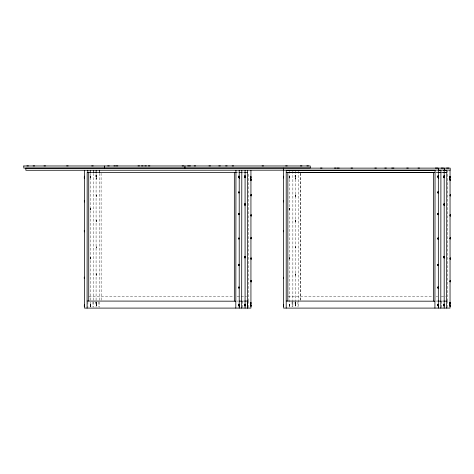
<?xml version="1.0" encoding="UTF-8"?>
<svg xmlns="http://www.w3.org/2000/svg" width="474" height="474" viewBox="0 0 474 474"><rect width="100%" height="100%" fill="white"/><g stroke="black" fill="none" stroke-linecap="round" stroke-linejoin="round"><path stroke-width="0.36" stroke-dasharray="2.37 1.78" d="M90.279 177.714C90.214 174.764 90.202 179.48 90.291 177.353M90.238 209.218L90.202 208.228L90.291 208.916M90.291 209.016L90.202 209.804L90.19 208.258M90.481 176.689C90.463 174.598 90.504 179.083 90.392 176.784M90.238 258.502C90.167 255.776 90.291 260.439 90.256 258.395M90.694 209.188C90.724 206.836 90.641 210.657 90.73 209.348M90.167 305.475L90.202 306.465L90.238 305.475M90.706 258.17C90.587 260.83 90.599 256.138 90.73 257.903M90.469 305.315C90.487 303.01 90.404 306.731 90.504 305.475M90.647 304.889C90.658 308.847 90.688 303.49 90.741 305.552M90.741 305.647L90.664 306.405M95.973 176.061L96.009 175.273L96.009 176.849L96.021 175.303M96.317 178.562L96.281 177.572L96.37 178.36M96.613 176.144C96.595 173.537 96.37 177.466 96.625 175.967M96.5 195.655C96.655 197.948 96.418 193.605 96.625 195.472M96.631 175.777L96.548 176.541M96.631 220.801C96.5 223.047 96.429 218.763 96.625 220.611M96.613 246.836C96.346 246.545 96.53 248.838 96.631 247.203M96.317 305.315L96.281 304.326L96.37 305.013M96.5 274.487L96.542 273.699L96.625 274.304M96.5 302.531L96.542 303.319L96.506 302.139M289.401 177.353L289.312 178.141L289.312 176.565L289.383 176.986M289.359 208.916L289.383 209.378L289.312 208.228L289.383 208.649M289.721 177.317L289.762 176.529L289.845 177.134M289.798 177.116L289.762 178.106L289.774 176.559M289.359 258.2C289.347 260.801 289.318 256.013 289.389 257.974M289.721 208.987L289.762 208.199L289.851 208.987M289.774 208.222L289.75 209.745L289.839 208.619M289.27 305.677C289.336 303.852 289.389 308.189 289.318 304.918M289.774 306.405L289.774 304.889M295.207 176.061C295.178 177.169 295.071 174.088 295.207 175.961M295.349 178.36L295.391 177.572L295.48 178.36M295.462 177.993L295.391 179.148L295.397 177.596M295.687 175.984C295.604 173.312 295.764 178.218 295.687 175.576M295.687 195.863L295.646 194.867L295.735 195.561M295.207 302.815L295.118 303.603L295.172 302.72M295.61 247.203C295.764 244.537 295.675 250.782 295.658 246.439M295.397 305.872C295.569 303.04 295.16 306.328 295.474 305.303M295.735 247.203L295.723 247.564M295.699 274.393L295.646 275.276L295.646 273.699L295.723 274.126M295.687 302.738L295.735 302.347M90.73 176.956C90.498 179.711 90.783 174.734 90.664 178.082M90.741 258.366L90.664 257.506M96.098 176.156L96.021 176.82M96.317 178.153L96.281 179.148L96.269 177.596M96.613 195.294L96.625 195.845M96.548 220.043L96.548 221.559M96.086 303.182C96.074 301.577 96.056 304.966 96.026 302.134M96.631 274.588L96.542 275.276L96.548 273.729M96.37 305.209L96.281 305.902L96.317 304.906M96.631 302.436L96.572 302.139L96.625 302.72M289.525 176.026C289.531 180.393 289.561 174.112 289.626 176.784M289.626 176.885L289.549 177.543M289.851 177.418L289.774 178.082M289.774 209.745L289.851 209.081M289.774 259.029L289.774 257.506M289.614 305.475C289.573 302.768 289.525 306.962 289.626 305.209M295.474 178.455L295.397 179.119M295.735 195.756L295.646 196.443L295.687 195.454M295.717 221.18L295.646 221.589L295.646 220.013L295.705 220.991M295.462 305.475L295.468 304.788M295.616 302.139L295.646 303.319L295.687 302.329M295.735 302.631L295.658 303.295M90.291 209.206L90.238 208.809M90.73 306.014L90.735 305.321M96.595 274.221L96.548 275.252M289.3 208.258L289.312 209.804L289.27 209.016M96.086 176.387L96.086 175.694M95.991 302.134L95.997 303.579M295.095 302.134L295.189 303.182M90.19 176.589L90.19 178.111M90.421 176.026L90.439 177.543M90.647 208.222L90.617 209.188M96.613 221.162L96.578 220.594M90.279 305.315L90.202 304.895L90.291 305.677M90.421 304.349L90.392 305.315M96.613 274.855L96.613 274.126M96.068 302.489L96.021 302.057M96.269 304.349L96.269 305.872M289.3 176.589L289.383 177.714M295.106 175.303L295.118 176.849L295.189 176.441M295.124 176.82L295.189 175.694M295.64 194.897L295.64 196.42M289.3 257.542L289.3 259.059M295.64 220.043L295.658 221.559M289.383 305.315L289.318 306.441M289.525 304.349L289.525 305.872M295.64 273.729L295.61 274.695M295.178 302.489L295.124 302.057M90.214 209.775L90.273 209.395M96.293 179.119L96.352 178.734M96.548 196.42L96.613 196.023M90.664 259.029L90.724 258.644M96.548 247.961L96.613 247.564M96.548 303.295L96.613 302.898M289.318 209.775L289.377 209.395M295.658 275.252L295.717 274.867M90.498 177.163L90.469 176.583M90.267 306.044L90.214 304.918M289.608 177.163L289.573 176.583M289.827 258.632L289.839 257.903M248.252 301.061L248.252 172.471M447.355 172.423L447.438 171.049M447.355 301.061L447.355 172.471M436.27 172.423L437.78 172.423M441.442 172.423L442.935 172.423M237.03 172.471L238.505 172.471M242.937 172.471L244.477 172.471M436.133 172.471L437.869 172.471M441.306 172.471L443.516 172.471M88.816 296.268L233.504 296.268M237.012 296.268L246.604 296.268M287.925 296.268L432.608 296.268M436.116 296.268L437.709 296.268M441.282 296.268L445.714 296.268M237.012 301.061L238.505 301.061M242.178 301.061L244.477 301.061M436.116 301.061L437.615 301.061M441.282 301.061L443.534 301.061M289.833 176.944L289.815 177.507M96.542 174.989L96.625 175.587M90.724 208.607L90.741 208.987M295.658 175.019L295.735 175.777M295.64 176.541L295.61 175.777M289.3 178.111L289.27 177.353M295.64 247.961L295.687 246.995M295.397 304.349L295.444 305.303M295.106 303.579L295.136 302.134M96.548 194.897L96.631 195.561M90.664 176.559L90.741 177.317M96.548 246.439L96.595 247.392M90.647 209.745L90.706 209.081M90.214 257.542L90.291 258.3M90.19 259.059L90.238 258.099M90.421 305.872L90.481 305.209M90.19 306.441L90.167 305.677M447.438 301.061L447.444 307.964M441.578 301.061L441.584 307.964M248.329 301.061L248.335 307.964M242.469 301.061L242.475 307.964M96.595 195.922L96.578 195.454M96.595 302.797L96.578 302.329M96.595 175.967L96.578 175.576M300.273 173.294L300.273 300.243M300.208 173.294L300.208 300.243M298.715 171.15L298.715 307.223M297.915 301.867L297.915 306.613M295.183 171.15L295.183 307.223M292.861 301.867L292.861 306.613M292.855 171.15L292.855 307.223M292.055 301.867L292.055 306.613M289.324 171.15L289.324 307.223M101.098 173.294L101.163 300.243M99.605 173.366L99.605 307.223M98.805 301.867L98.805 306.613M96.08 173.366L96.08 307.223M93.751 173.366L93.751 307.223M92.945 301.867L92.945 306.613M90.22 173.366L90.22 307.223M87.897 301.867L87.891 307.223"/><path stroke-width="0.71" d="M84.502 176.784C84.65 174.497 84.443 179.539 84.609 176.405M84.277 231.099L84.313 230.311L84.402 231.194M84.402 201.207L84.313 201.995L84.402 201.017M84.277 277.894L84.313 277.106L84.313 278.682L84.384 277.515L84.384 278.274L84.402 277.894M84.402 305.866C84.301 302.821 84.2 308.461 84.402 305.777M238.801 176.506C238.997 174.675 238.825 177.691 238.801 176.316M238.801 192.408C238.967 190.163 238.831 194.69 238.926 192.408M238.926 176.506L238.89 177.294L238.831 176.239M238.801 214.159C239.003 216.695 238.908 211.155 238.801 214.248M238.801 238.517C239.003 236.153 238.783 240.869 238.926 238.517M238.801 238.327L238.837 238.706M239.252 177.543L239.352 178.491L239.252 177.827M238.801 287.357C238.89 290.366 239.026 285.028 238.801 287.445M239.08 305.197C239.174 307.934 239.003 303.082 239.157 305.398M239.382 306.062L239.329 306.82L239.34 305.274L239.252 306.245M244.691 176.601L244.78 175.718L244.815 176.506M244.744 176.298L244.78 177.294L244.691 176.316M244.691 204.549C244.892 201.432 244.898 207.464 244.691 204.353M244.916 177.069C245.135 174.414 245.022 179.996 244.922 176.879M244.916 177.169L244.969 176.867M245.265 176.737C245.153 173.958 245.319 178.882 245.141 176.535M244.815 257.429L244.78 256.434L244.78 258.01L244.708 256.849L244.744 257.429M245.194 204.276L245.141 204.667M244.744 304.628L244.691 305.019M245.141 257.352L245.194 257.05M244.951 305.499C245.064 302.874 245.088 307.845 244.922 305.588M245.141 304.96L245.159 304.486L245.23 305.653L245.23 304.077L245.271 304.865M250.55 179.166L250.586 180.156L250.497 179.178M250.894 177.069L250.859 177.857L250.77 177.069M251.03 179.652L251.048 179.273L251.119 180.44L251.125 178.888L251.06 179.842M251.03 195.324C251.244 192.379 251.143 198.245 251.03 195.134M251.078 195.122L251.03 195.424M250.497 305.292L250.586 304.504L250.497 305.481M251.03 215.214C251.137 218.342 251.238 212.743 251.03 215.309M250.55 305.09L250.533 305.481M251.03 238.262C251.155 235.981 251.226 240.431 251.03 238.357M250.622 305.292L250.586 306.08L250.497 305.102M250.805 303.093C250.918 300.475 250.93 305.44 250.77 303.182M251.06 258.3L251.119 259.355L251.119 257.779L251.03 258.668M283.511 201.207L283.488 201.586L283.458 201.006M283.511 231.099C283.328 228.575 283.298 233.783 283.505 230.998M283.458 278.096L283.505 277.705M283.511 277.894C283.357 280.264 283.328 275.661 283.505 277.794M283.458 305.884L283.505 305.582M283.511 305.677C283.298 308.497 283.399 302.72 283.505 305.866M437.911 176.405L437.964 176.109L437.929 176.867L437.994 175.718L437.994 177.294L437.905 176.506M437.946 214.159L437.929 213.685L437.994 214.846L437.994 213.276L438.035 214.058M438.172 177.169L438.189 176.678L438.225 177.857L438.225 176.281L438.26 177.069M438.361 177.732L438.45 176.944L438.45 178.52L438.385 177.365L438.397 177.827M437.905 265.002C438.124 262.187 438.017 267.97 437.911 264.818M437.911 265.102L437.958 264.8M438.035 305.037L437.964 304.438L437.994 305.617L437.994 304.047L438.035 304.829M438.035 287.546L437.994 288.334L437.994 286.758L437.929 287.919L437.964 287.149L437.946 287.445M438.172 305.303L438.189 305.795L438.225 304.61L438.225 306.186L438.26 305.398M443.794 176.506L443.818 176.127L443.8 176.695M444.15 177.069L444.114 177.857L444.15 176.867M443.848 257.021L443.8 257.323M444.251 204.294C444.334 207.399 444.476 201.841 444.251 204.383M443.8 304.646L443.8 305.019M444.251 257.068L444.339 258.046L444.339 256.47L444.375 257.258M444.15 305.6L444.114 304.61L444.15 305.398M444.251 304.865L444.339 304.077L444.339 305.653L444.375 304.865M449.601 179.368C449.785 177.021 449.625 181.945 449.731 179.166M449.607 179.462L449.607 179.178M450.004 177.276L449.962 176.281L449.962 177.857L449.873 176.974M450.134 179.747C450.336 176.761 450.347 182.597 450.134 179.551M450.134 195.424C450.336 192.367 450.341 198.209 450.134 195.229M450.134 215.504C450.288 212.02 450.294 218.621 450.14 215.214M449.654 305.09L449.625 305.659L449.69 304.504L449.69 306.08L449.607 305.102M450.134 258.668C450.341 255.616 450.336 261.441 450.134 258.472M450.264 238.262L450.223 239.05L450.134 238.161M449.927 302.791L449.962 303.781L449.873 302.999M450.17 305.671C450.288 303.052 450.294 308.023 450.14 305.766M84.402 177.163L84.313 178.141L84.277 177.353M84.366 230.909L84.313 231.887L84.402 230.909M84.609 305.493C84.49 302.388 84.485 307.81 84.609 304.735M239.026 176.974C239.192 174.888 239.192 179.35 239.026 177.069M239.252 177.922L239.34 176.944L239.382 177.732M238.837 265.102L238.89 264.219L238.926 265.002M238.801 304.735L238.89 304.047L238.89 305.617L238.825 304.468L238.801 304.93M239.287 306.245L239.305 305.665L239.287 305.961M245.141 176.441L245.194 176.737M245.141 257.157C245.331 255.065 245.153 259.811 245.265 257.05M244.916 305.303L244.969 305.6M250.77 177.258L250.859 176.281L250.817 177.276M251.06 238.446L251.084 237.865L251.03 238.446M251.06 281.355L251.119 280.377L251.03 281.355M250.77 302.898L250.817 303.2M251.03 305.475C251.196 303.384 251.19 307.916 251.03 305.576M283.505 177.448C283.328 174.906 283.316 179.699 283.511 177.353M283.505 201.017C283.405 204.164 283.298 198.47 283.505 201.106M437.911 192.308L437.994 191.62L437.994 193.196L437.929 192.029L437.929 192.788L437.905 192.408M437.946 238.422L437.929 238.896L437.994 237.729L437.994 239.305L437.905 238.517M438.361 305.961L438.45 305.274L438.45 306.844L438.379 305.683L438.379 306.435L438.361 306.062M444.025 176.974L444.114 176.281L444.061 176.974M444.251 176.725C444.351 173.579 444.476 179.225 444.251 176.535M444.251 176.441L444.298 176.737M443.8 257.127C444.019 254.621 443.895 260.143 443.8 257.038M443.8 304.735C443.966 302.596 443.966 307.069 443.8 304.93M449.879 303.182L449.962 302.211L450.004 302.999M450.134 305.475L450.187 305.777M239.062 177.335L239.086 176.678L239.032 177.258M239.032 305.209L239.026 305.499M245.141 204.294L245.194 204.685M244.691 304.646L244.744 305.037M283.505 278.084L283.458 277.687M444.025 176.879L444.049 177.436L444.025 177.069M449.909 177.258L449.873 177.069M449.879 302.809L449.927 303.2M235.809 301.191L87.092 301.061L87.092 308.094M241.669 301.191L239.411 301.061M434.919 301.191L286.201 301.061L286.201 308.094M440.779 301.191L437.869 301.061M446.638 301.191L443.676 301.061M104.369 165.977L104.369 168.086M184.937 165.977L184.937 168.086M84.49 170.279L84.49 308.094L250.936 308.094L250.936 170.279M90.344 170.279L90.22 172.625M88.733 172.471L88.733 301.061M96.204 170.279L96.08 172.625M235.945 170.279L235.815 308.094M234.34 172.471L234.34 301.061M241.805 170.279L241.675 308.094M247.665 170.279L247.535 308.094M283.464 168.122L283.464 170.231M283.594 170.279L283.594 308.094L450.045 308.094L450.045 170.279M239.216 308.094L239.216 170.279M245.076 308.094L245.076 170.279M435.049 170.279L434.925 308.094M438.45 170.231L438.45 168.122M440.909 170.279L440.784 308.094M444.31 170.231L444.31 168.122M446.769 170.279L446.644 308.094M438.326 308.094L438.326 170.279M444.185 308.094L444.185 170.279M26.888 165.906L28.458 165.906M33.091 165.906L34.667 165.906M43.969 165.906L45.545 165.906M66.603 165.906L68.173 165.906M91.666 165.906L93.242 165.906M107.675 165.906L109.251 165.906M113.884 165.906L115.455 165.906M116.29 165.906L117.866 165.906M137.987 165.906L139.563 165.906M141.519 165.906L143.095 165.906M144.807 165.906L146.377 165.906M148.338 165.906L149.908 165.906M182.075 165.906L183.651 165.906M187.639 165.906L190.465 165.906M194.103 165.906L195.673 165.906M208.945 165.906L210.521 165.906M218.781 165.906L220.351 165.906M225.594 165.906L227.17 165.906M232.064 165.906L233.641 165.906M262.009 165.906L263.58 165.906M285.674 165.906L287.25 165.906M300.368 165.906L301.944 165.906M306.885 165.906L308.461 165.906M320.483 168.051L322.053 168.051M334.454 168.051L336.03 168.051M337.002 168.051L339.283 168.051M350.997 168.051L352.567 168.051M374.821 168.051L376.397 168.051M384.793 168.051L386.363 168.051M391.684 168.051L393.965 168.051M406.733 168.051L408.31 168.051M417.991 168.051L419.561 168.051M435.333 168.051L437.84 168.051M441.17 168.051L443.445 168.051M446.544 168.051L448.819 168.051M434.836 170.314L286.284 170.314L286.201 172.34L434.836 172.423M438.521 170.314L440.731 170.314M443.676 170.314L446.621 170.314M438.521 172.423L440.731 172.423M443.676 172.423L446.621 172.423M236.55 172.471L87.175 172.471L87.092 300.978M239.246 172.471L242.261 172.471M244.477 172.471L247.511 172.471M287.671 172.471L286.201 172.554L286.201 300.978M433.283 172.471L287.837 172.471L287.837 301.061M434.836 172.471L433.366 172.554L433.449 301.061M438.521 172.471L440.731 172.471M443.676 172.471L446.621 172.471M244.566 301.061L247.535 301.061L247.529 307.964M99.481 170.279L99.605 172.625M93.621 170.279L93.751 172.625M87.761 170.279L87.891 172.625M444.025 305.588L444.114 306.186L444.043 305.019L444.025 305.499M251.03 305.766L251.084 305.185L251.078 305.777M238.801 238.706L238.837 238.327M443.8 176.601C444.037 178.591 443.842 174.082 443.848 176.707M444.28 204.294L444.298 204.685M444.28 257.068L444.298 257.459M443.83 304.646L443.848 305.037M251.06 215.214L251.084 215.8L251.03 215.403M239.287 177.543L239.305 177.934M238.837 213.875L238.849 214.266M238.837 287.357L238.849 287.748M84.402 177.252C84.171 175.244 84.437 178.935 84.348 177.146M84.402 305.582L84.366 305.866M283.689 305.114C283.594 302.762 283.707 307.466 283.612 305.114M250.622 179.368C250.604 177.264 250.515 180.553 250.497 179.368M84.366 201.106C84.449 202.671 84.212 199.104 84.366 201.106M238.849 192.207L238.813 192.77L238.849 192.207M238.801 264.907C238.86 266.732 238.985 264.397 238.801 264.907M245.141 204.383C245.259 206.96 245.348 202.262 245.141 204.383M244.691 304.735C244.809 307.312 244.898 302.613 244.691 304.735M251.078 280.964L251.125 281.923L251.078 280.964M283.612 176.583C283.636 179.302 283.742 174.805 283.612 176.583M443.8 204.353L443.818 204.827L443.8 204.353M443.848 204.247C443.907 207.008 443.925 202.428 443.848 204.247M450.187 238.055C450.075 239.832 450.347 236.301 450.187 238.055M450.134 281.07L450.223 281.953L450.223 280.377L450.158 281.532L450.134 281.07M23.795 165.977L23.795 168.086L310.334 167.956L310.239 165.977L23.795 165.977M25.857 168.169L25.857 170.279L450.3 170.101L450.17 168.122L25.857 168.169"/></g></svg>
